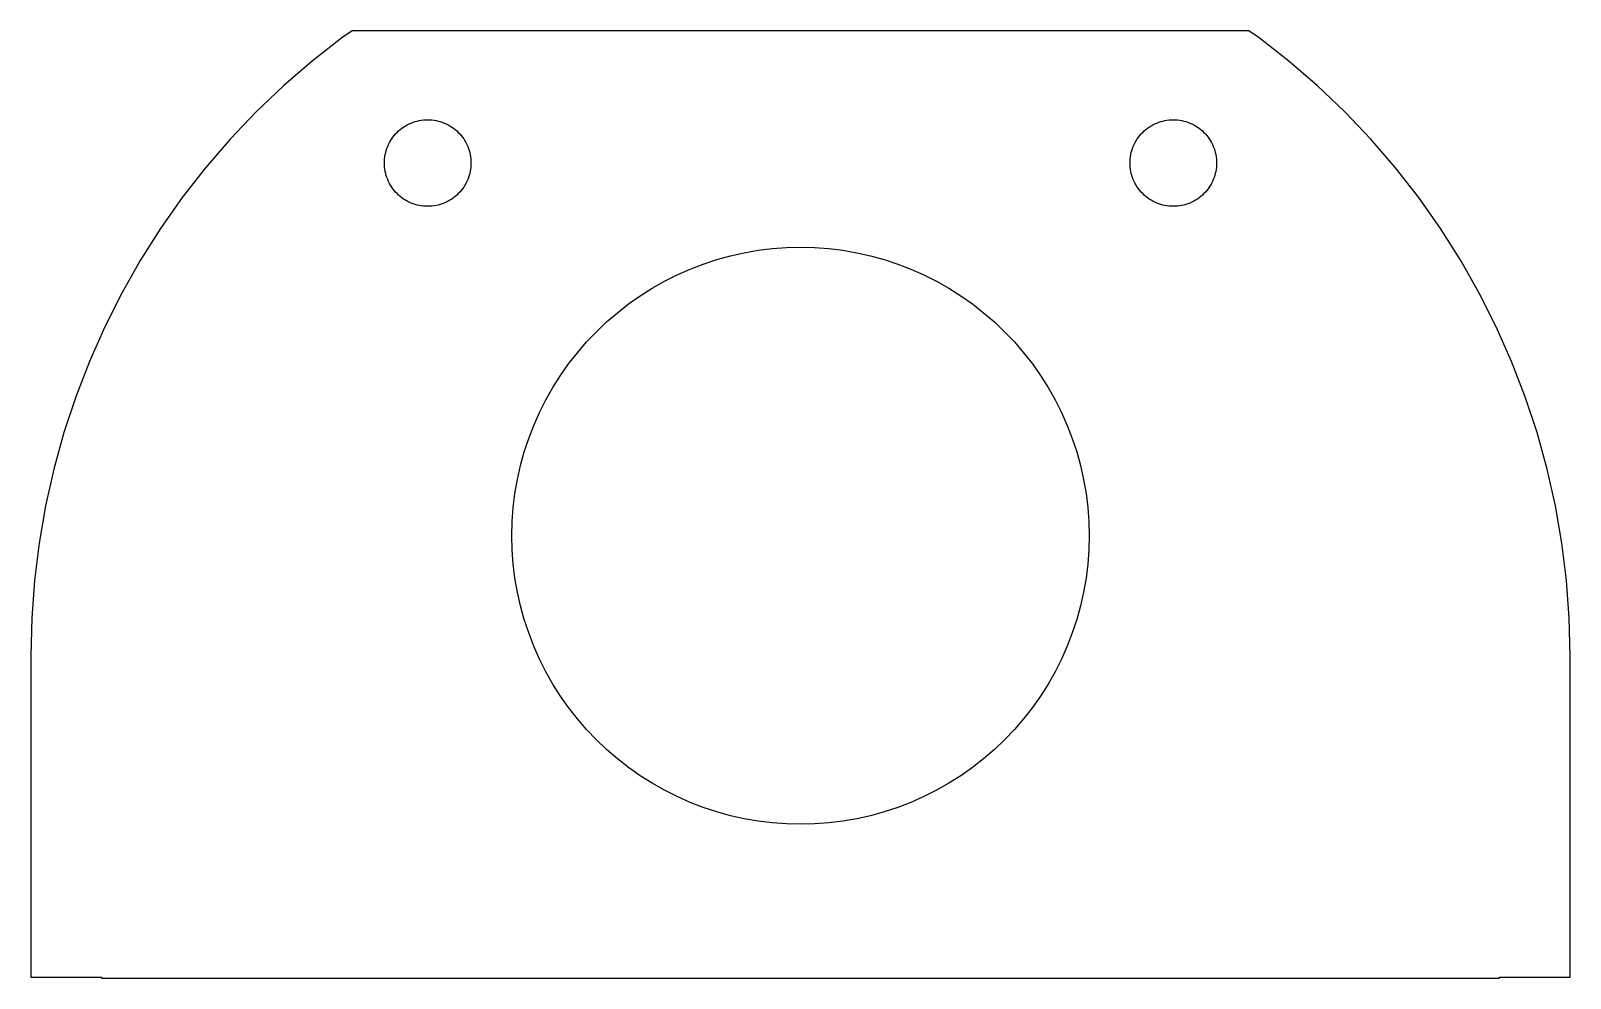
# Model space of a CAD drawing. Header units: metres. Extents: x 0 to 64, y 0 to 39.4.
import ezdxf

# ---------------------------------------------------------------- set-up
doc = ezdxf.new("R2010")
doc.units = ezdxf.units.M

msp = doc.modelspace()

# ---------------------------------------------------------------- linework, layer by layer
for p, q in [((12.9376, 39.1026), (11.6994, 38.1363)), ((13.3598, 39.4), (12.9376, 39.1026)), ((50.6402, 39.4), (13.3598, 39.4)), ((51.0624, 39.1026), (50.6402, 39.4)), ((52.3006, 38.1363), (51.0624, 39.1026)), ((11.6994, 38.1363), (10.5101, 37.1104)), ((53.4899, 37.1104), (52.3006, 38.1363)), ((10.5101, 37.1104), (9.37258, 36.0274)), ((54.6274, 36.0274), (53.4899, 37.1104)), ((9.37258, 36.0274), (8.28956, 34.8899)), ((55.7104, 34.8899), (54.6274, 36.0274)), ((15.2272, 35.1728), (15.2912, 35.2337)), ((15.2912, 35.2337), (15.3581, 35.2914)), ((15.3581, 35.2914), (15.4277, 35.3458)), ((15.4277, 35.3458), (15.5, 35.3966)), ((15.5, 35.3966), (15.5746, 35.4439)), ((15.5746, 35.4439), (15.6515, 35.4875)), ((15.6515, 35.4875), (15.7304, 35.5272)), ((15.7304, 35.5272), (15.8112, 35.563)), ((15.8112, 35.563), (15.8936, 35.5948)), ((15.8936, 35.5948), (15.9775, 35.6225)), ((15.9775, 35.6225), (16.0626, 35.6461)), ((16.0626, 35.6461), (16.1488, 35.6654)), ((16.1488, 35.6654), (16.2359, 35.6805)), ((16.2359, 35.6805), (16.3236, 35.6913)), ((16.3236, 35.6913), (16.4117, 35.6978)), ((16.4117, 35.6978), (16.5, 35.7)), ((16.5, 35.7), (16.5883, 35.6978)), ((16.5883, 35.6978), (16.6764, 35.6913)), ((16.6764, 35.6913), (16.7641, 35.6805)), ((16.7641, 35.6805), (16.8512, 35.6654)), ((16.8512, 35.6654), (16.9374, 35.6461)), ((16.9374, 35.6461), (17.0225, 35.6225)), ((17.0225, 35.6225), (17.1064, 35.5948)), ((17.1064, 35.5948), (17.1888, 35.563)), ((17.1888, 35.563), (17.2696, 35.5272)), ((17.2696, 35.5272), (17.3485, 35.4875)), ((17.3485, 35.4875), (17.4254, 35.4439)), ((17.4254, 35.4439), (17.5, 35.3966)), ((17.5, 35.3966), (17.5723, 35.3458)), ((17.5723, 35.3458), (17.6419, 35.2914)), ((17.6419, 35.2914), (17.7088, 35.2337)), ((17.7088, 35.2337), (17.7728, 35.1728)), ((46.2272, 35.1728), (46.2912, 35.2337)), ((46.2912, 35.2337), (46.3581, 35.2914)), ((46.3581, 35.2914), (46.4277, 35.3458)), ((46.4277, 35.3458), (46.5, 35.3966)), ((46.5, 35.3966), (46.5746, 35.4439)), ((46.5746, 35.4439), (46.6515, 35.4875)), ((46.6515, 35.4875), (46.7304, 35.5272)), ((46.7304, 35.5272), (46.8112, 35.563)), ((46.8112, 35.563), (46.8936, 35.5948)), ((46.8936, 35.5948), (46.9775, 35.6225)), ((46.9775, 35.6225), (47.0626, 35.6461)), ((47.0626, 35.6461), (47.1488, 35.6654)), ((47.1488, 35.6654), (47.2359, 35.6805)), ((47.2359, 35.6805), (47.3236, 35.6913)), ((47.3236, 35.6913), (47.4117, 35.6978)), ((47.4117, 35.6978), (47.5, 35.7)), ((47.5, 35.7), (47.5883, 35.6978)), ((47.5883, 35.6978), (47.6764, 35.6913)), ((47.6764, 35.6913), (47.7641, 35.6805)), ((47.7641, 35.6805), (47.8512, 35.6654)), ((47.8512, 35.6654), (47.9374, 35.6461)), ((47.9374, 35.6461), (48.0225, 35.6225)), ((48.0225, 35.6225), (48.1064, 35.5948)), ((48.1064, 35.5948), (48.1888, 35.563)), ((48.1888, 35.563), (48.2696, 35.5272)), ((48.2696, 35.5272), (48.3485, 35.4875)), ((48.3485, 35.4875), (48.4254, 35.4439)), ((48.4254, 35.4439), (48.5, 35.3966)), ((48.5, 35.3966), (48.5723, 35.3458)), ((48.5723, 35.3458), (48.6419, 35.2914)), ((48.6419, 35.2914), (48.7088, 35.2337)), ((48.7088, 35.2337), (48.7728, 35.1728)), ((8.28956, 34.8899), (7.26367, 33.7006)), ((14.8052, 34.5064), (14.837, 34.5888)), ((14.837, 34.5888), (14.8728, 34.6696)), ((14.8728, 34.6696), (14.9125, 34.7485)), ((14.9125, 34.7485), (14.9561, 34.8254)), ((14.9561, 34.8254), (15.0034, 34.9)), ((15.0034, 34.9), (15.0542, 34.9723)), ((15.0542, 34.9723), (15.1086, 35.0419)), ((15.1086, 35.0419), (15.1663, 35.1088)), ((15.1663, 35.1088), (15.2272, 35.1728)), ((17.7728, 35.1728), (17.8337, 35.1088)), ((17.8337, 35.1088), (17.8914, 35.0419)), ((17.8914, 35.0419), (17.9458, 34.9723)), ((17.9458, 34.9723), (17.9966, 34.9)), ((17.9966, 34.9), (18.0439, 34.8254)), ((18.0439, 34.8254), (18.0875, 34.7485)), ((18.0875, 34.7485), (18.1272, 34.6696)), ((18.1272, 34.6696), (18.163, 34.5888)), ((18.163, 34.5888), (18.1948, 34.5064)), ((45.8052, 34.5064), (45.837, 34.5888)), ((45.837, 34.5888), (45.8728, 34.6696)), ((45.8728, 34.6696), (45.9125, 34.7485)), ((45.9125, 34.7485), (45.9561, 34.8254)), ((45.9561, 34.8254), (46.0034, 34.9)), ((46.0034, 34.9), (46.0542, 34.9723)), ((46.0542, 34.9723), (46.1086, 35.0419)), ((46.1086, 35.0419), (46.1663, 35.1088)), ((46.1663, 35.1088), (46.2272, 35.1728)), ((48.7728, 35.1728), (48.8337, 35.1088)), ((48.8337, 35.1088), (48.8914, 35.0419)), ((48.8914, 35.0419), (48.9458, 34.9723)), ((48.9458, 34.9723), (48.9966, 34.9)), ((48.9966, 34.9), (49.0439, 34.8254)), ((49.0439, 34.8254), (49.0875, 34.7485)), ((49.0875, 34.7485), (49.1272, 34.6696)), ((49.1272, 34.6696), (49.163, 34.5888)), ((49.163, 34.5888), (49.1948, 34.5064)), ((56.7363, 33.7006), (55.7104, 34.8899)), ((14.7, 33.9), (14.7022, 33.9883)), ((14.7022, 33.9883), (14.7087, 34.0764)), ((14.7087, 34.0764), (14.7195, 34.1641)), ((14.7195, 34.1641), (14.7346, 34.2512)), ((14.7346, 34.2512), (14.7539, 34.3374)), ((14.7539, 34.3374), (14.7775, 34.4225)), ((14.7775, 34.4225), (14.8052, 34.5064)), ((18.1948, 34.5064), (18.2225, 34.4225)), ((18.2225, 34.4225), (18.2461, 34.3374)), ((18.2461, 34.3374), (18.2654, 34.2512)), ((18.2654, 34.2512), (18.2805, 34.1641)), ((18.2805, 34.1641), (18.2913, 34.0764)), ((18.2913, 34.0764), (18.2978, 33.9883)), ((18.2978, 33.9883), (18.3, 33.9)), ((45.7, 33.9), (45.7022, 33.9883)), ((45.7022, 33.9883), (45.7087, 34.0764)), ((45.7087, 34.0764), (45.7195, 34.1641)), ((45.7195, 34.1641), (45.7346, 34.2512)), ((45.7346, 34.2512), (45.7539, 34.3374)), ((45.7539, 34.3374), (45.7775, 34.4225)), ((45.7775, 34.4225), (45.8052, 34.5064)), ((49.1948, 34.5064), (49.2225, 34.4225)), ((49.2225, 34.4225), (49.2461, 34.3374)), ((49.2461, 34.3374), (49.2654, 34.2512)), ((49.2654, 34.2512), (49.2805, 34.1641)), ((49.2805, 34.1641), (49.2913, 34.0764)), ((49.2913, 34.0764), (49.2978, 33.9883)), ((49.2978, 33.9883), (49.3, 33.9)), ((7.26367, 33.7006), (6.29736, 32.4624)), ((14.7022, 33.8117), (14.7, 33.9)), ((14.7087, 33.7236), (14.7022, 33.8117)), ((14.7195, 33.6359), (14.7087, 33.7236)), ((14.7346, 33.5488), (14.7195, 33.6359)), ((14.7539, 33.4626), (14.7346, 33.5488)), ((14.7775, 33.3775), (14.7539, 33.4626)), ((14.8052, 33.2936), (14.7775, 33.3775)), ((14.837, 33.2112), (14.8052, 33.2936)), ((18.1948, 33.2936), (18.163, 33.2112)), ((18.2225, 33.3775), (18.1948, 33.2936)), ((18.2461, 33.4626), (18.2225, 33.3775)), ((18.2654, 33.5488), (18.2461, 33.4626)), ((18.2805, 33.6359), (18.2654, 33.5488)), ((18.2913, 33.7236), (18.2805, 33.6359)), ((18.2978, 33.8117), (18.2913, 33.7236)), ((18.3, 33.9), (18.2978, 33.8117)), ((45.7022, 33.8117), (45.7, 33.9)), ((45.7087, 33.7236), (45.7022, 33.8117)), ((45.7195, 33.6359), (45.7087, 33.7236)), ((45.7346, 33.5488), (45.7195, 33.6359)), ((45.7539, 33.4626), (45.7346, 33.5488)), ((45.7775, 33.3775), (45.7539, 33.4626)), ((45.8052, 33.2936), (45.7775, 33.3775)), ((45.837, 33.2112), (45.8052, 33.2936)), ((49.1948, 33.2936), (49.163, 33.2112)), ((49.2225, 33.3775), (49.1948, 33.2936)), ((49.2461, 33.4626), (49.2225, 33.3775)), ((49.2654, 33.5488), (49.2461, 33.4626)), ((49.2805, 33.6359), (49.2654, 33.5488)), ((49.2913, 33.7236), (49.2805, 33.6359)), ((49.2978, 33.8117), (49.2913, 33.7236)), ((49.3, 33.9), (49.2978, 33.8117)), ((57.7026, 32.4624), (56.7363, 33.7006)), ((14.8728, 33.1304), (14.837, 33.2112)), ((14.9125, 33.0515), (14.8728, 33.1304)), ((14.9561, 32.9746), (14.9125, 33.0515)), ((15.0034, 32.9), (14.9561, 32.9746)), ((15.0542, 32.8277), (15.0034, 32.9)), ((15.1086, 32.7581), (15.0542, 32.8277)), ((15.1663, 32.6912), (15.1086, 32.7581)), ((15.2272, 32.6272), (15.1663, 32.6912)), ((17.8337, 32.6912), (17.7728, 32.6272)), ((17.8914, 32.7581), (17.8337, 32.6912)), ((17.9458, 32.8277), (17.8914, 32.7581)), ((17.9966, 32.9), (17.9458, 32.8277)), ((18.0439, 32.9746), (17.9966, 32.9)), ((18.0875, 33.0515), (18.0439, 32.9746)), ((18.1272, 33.1304), (18.0875, 33.0515)), ((18.163, 33.2112), (18.1272, 33.1304)), ((45.8728, 33.1304), (45.837, 33.2112)), ((45.9125, 33.0515), (45.8728, 33.1304)), ((45.9561, 32.9746), (45.9125, 33.0515)), ((46.0034, 32.9), (45.9561, 32.9746)), ((46.0542, 32.8277), (46.0034, 32.9)), ((46.1086, 32.7581), (46.0542, 32.8277)), ((46.1663, 32.6912), (46.1086, 32.7581)), ((46.2272, 32.6272), (46.1663, 32.6912)), ((48.8337, 32.6912), (48.7728, 32.6272)), ((48.8914, 32.7581), (48.8337, 32.6912)), ((48.9458, 32.8277), (48.8914, 32.7581)), ((48.9966, 32.9), (48.9458, 32.8277)), ((49.0439, 32.9746), (48.9966, 32.9)), ((49.0875, 33.0515), (49.0439, 32.9746)), ((49.1272, 33.1304), (49.0875, 33.0515)), ((49.163, 33.2112), (49.1272, 33.1304)), ((6.29736, 32.4624), (5.39297, 31.1782)), ((15.2912, 32.5663), (15.2272, 32.6272)), ((15.3581, 32.5086), (15.2912, 32.5663)), ((15.4277, 32.4542), (15.3581, 32.5086)), ((15.5, 32.4034), (15.4277, 32.4542)), ((15.5746, 32.3561), (15.5, 32.4034)), ((15.6515, 32.3125), (15.5746, 32.3561)), ((15.7304, 32.2728), (15.6515, 32.3125)), ((15.8112, 32.237), (15.7304, 32.2728)), ((15.8936, 32.2052), (15.8112, 32.237)), ((15.9775, 32.1775), (15.8936, 32.2052)), ((16.0626, 32.1539), (15.9775, 32.1775)), ((16.1488, 32.1346), (16.0626, 32.1539)), ((16.2359, 32.1195), (16.1488, 32.1346)), ((16.3236, 32.1087), (16.2359, 32.1195)), ((16.4117, 32.1022), (16.3236, 32.1087)), ((16.5, 32.1), (16.4117, 32.1022)), ((16.5883, 32.1022), (16.5, 32.1)), ((16.6764, 32.1087), (16.5883, 32.1022)), ((16.7641, 32.1195), (16.6764, 32.1087)), ((16.8512, 32.1346), (16.7641, 32.1195)), ((16.9374, 32.1539), (16.8512, 32.1346)), ((17.0225, 32.1775), (16.9374, 32.1539)), ((17.1064, 32.2052), (17.0225, 32.1775)), ((17.1888, 32.237), (17.1064, 32.2052)), ((17.2696, 32.2728), (17.1888, 32.237)), ((17.3485, 32.3125), (17.2696, 32.2728)), ((17.4254, 32.3561), (17.3485, 32.3125)), ((17.5, 32.4034), (17.4254, 32.3561)), ((17.5723, 32.4542), (17.5, 32.4034)), ((17.6419, 32.5086), (17.5723, 32.4542)), ((17.7088, 32.5663), (17.6419, 32.5086)), ((17.7728, 32.6272), (17.7088, 32.5663)), ((46.2912, 32.5663), (46.2272, 32.6272)), ((46.3581, 32.5086), (46.2912, 32.5663)), ((46.4277, 32.4542), (46.3581, 32.5086)), ((46.5, 32.4034), (46.4277, 32.4542)), ((46.5746, 32.3561), (46.5, 32.4034)), ((46.6515, 32.3125), (46.5746, 32.3561)), ((46.7304, 32.2728), (46.6515, 32.3125)), ((46.8112, 32.237), (46.7304, 32.2728)), ((46.8936, 32.2052), (46.8112, 32.237)), ((46.9775, 32.1775), (46.8936, 32.2052)), ((47.0626, 32.1539), (46.9775, 32.1775)), ((47.1488, 32.1346), (47.0626, 32.1539)), ((47.2359, 32.1195), (47.1488, 32.1346)), ((47.3236, 32.1087), (47.2359, 32.1195)), ((47.4117, 32.1022), (47.3236, 32.1087)), ((47.5, 32.1), (47.4117, 32.1022)), ((47.5883, 32.1022), (47.5, 32.1)), ((47.6764, 32.1087), (47.5883, 32.1022)), ((47.7641, 32.1195), (47.6764, 32.1087)), ((47.8512, 32.1346), (47.7641, 32.1195)), ((47.9374, 32.1539), (47.8512, 32.1346)), ((48.0225, 32.1775), (47.9374, 32.1539)), ((48.1064, 32.2052), (48.0225, 32.1775)), ((48.1888, 32.237), (48.1064, 32.2052)), ((48.2696, 32.2728), (48.1888, 32.237)), ((48.3485, 32.3125), (48.2696, 32.2728)), ((48.4254, 32.3561), (48.3485, 32.3125)), ((48.5, 32.4034), (48.4254, 32.3561)), ((48.5723, 32.4542), (48.5, 32.4034)), ((48.6419, 32.5086), (48.5723, 32.4542)), ((48.7088, 32.5663), (48.6419, 32.5086)), ((48.7728, 32.6272), (48.7088, 32.5663)), ((58.607, 31.1782), (57.7026, 32.4624)), ((5.39297, 31.1782), (4.55268, 29.8513)), ((59.4473, 29.8513), (58.607, 31.1782)), ((29.0842, 30.0404), (29.6589, 30.1694)), ((29.6589, 30.1694), (30.2392, 30.2701)), ((30.2392, 30.2701), (30.8238, 30.3422)), ((30.8238, 30.3422), (31.4112, 30.3855)), ((31.4112, 30.3855), (32, 30.4)), ((32, 30.4), (32.5888, 30.3855)), ((32.5888, 30.3855), (33.1762, 30.3422)), ((33.1762, 30.3422), (33.7608, 30.2701)), ((33.7608, 30.2701), (34.3411, 30.1694)), ((34.3411, 30.1694), (34.9158, 30.0404)), ((4.55268, 29.8513), (3.77852, 28.4847)), ((26.8693, 29.2479), (27.4078, 29.4866)), ((27.4078, 29.4866), (27.9573, 29.6985)), ((27.9573, 29.6985), (28.5166, 29.8833)), ((28.5166, 29.8833), (29.0842, 30.0404)), ((34.9158, 30.0404), (35.4834, 29.8833)), ((35.4834, 29.8833), (36.0427, 29.6985)), ((36.0427, 29.6985), (36.5922, 29.4866)), ((36.5922, 29.4866), (37.1307, 29.2479)), ((60.2215, 28.4847), (59.4473, 29.8513)), ((25.8308, 28.6927), (26.3432, 28.9831)), ((26.3432, 28.9831), (26.8693, 29.2479)), ((37.1307, 29.2479), (37.6568, 28.9831)), ((37.6568, 28.9831), (38.1692, 28.6927)), ((3.77852, 28.4847), (3.07234, 27.0818)), ((24.8516, 28.0385), (25.3332, 28.3776)), ((25.3332, 28.3776), (25.8308, 28.6927)), ((38.1692, 28.6927), (38.6668, 28.3776)), ((38.6668, 28.3776), (39.1484, 28.0385)), ((60.9277, 27.0818), (60.2215, 28.4847)), ((23.9413, 27.2914), (24.3873, 27.6761)), ((24.3873, 27.6761), (24.8516, 28.0385)), ((39.1484, 28.0385), (39.6127, 27.6761)), ((39.6127, 27.6761), (40.0587, 27.2914)), ((3.07234, 27.0818), (2.43586, 25.6459)), ((23.1086, 26.4587), (23.5147, 26.8853)), ((23.5147, 26.8853), (23.9413, 27.2914)), ((40.0587, 27.2914), (40.4853, 26.8853)), ((40.4853, 26.8853), (40.8914, 26.4587)), ((61.5641, 25.6459), (60.9277, 27.0818)), ((22.7239, 26.0127), (23.1086, 26.4587)), ((40.8914, 26.4587), (41.2761, 26.0127)), ((2.43586, 25.6459), (1.87059, 24.1805)), ((22.3615, 25.5484), (22.7239, 26.0127)), ((41.2761, 26.0127), (41.6385, 25.5484)), ((62.1294, 24.1805), (61.5641, 25.6459)), ((21.7073, 24.5692), (22.0224, 25.0668)), ((22.0224, 25.0668), (22.3615, 25.5484)), ((41.6385, 25.5484), (41.9776, 25.0668)), ((41.9776, 25.0668), (42.2927, 24.5692)), ((21.4169, 24.0568), (21.7073, 24.5692)), ((42.2927, 24.5692), (42.5831, 24.0568)), ((1.87059, 24.1805), (1.37791, 22.6891)), ((21.1521, 23.5307), (21.4169, 24.0568)), ((42.5831, 24.0568), (42.8479, 23.5307)), ((62.6221, 22.6891), (62.1294, 24.1805)), ((20.9134, 22.9922), (21.1521, 23.5307)), ((42.8479, 23.5307), (43.0866, 22.9922)), ((1.37791, 22.6891), (0.959, 21.1754)), ((20.5167, 21.8834), (20.7015, 22.4427)), ((20.7015, 22.4427), (20.9134, 22.9922)), ((43.0866, 22.9922), (43.2985, 22.4427)), ((43.2985, 22.4427), (43.4833, 21.8834)), ((63.041, 21.1754), (62.6221, 22.6891)), ((20.3596, 21.3158), (20.5167, 21.8834)), ((43.4833, 21.8834), (43.6404, 21.3158)), ((0.959, 21.1754), (0.61487, 19.6429)), ((20.2306, 20.7411), (20.3596, 21.3158)), ((43.6404, 21.3158), (43.7694, 20.7411)), ((63.3851, 19.6429), (63.041, 21.1754)), ((20.1299, 20.1608), (20.2306, 20.7411)), ((43.7694, 20.7411), (43.8701, 20.1608)), ((20.0578, 19.5762), (20.1299, 20.1608)), ((43.8701, 20.1608), (43.9422, 19.5762)), ((0.61487, 19.6429), (0.34635, 18.0954)), ((20.0145, 18.9888), (20.0578, 19.5762)), ((43.9422, 19.5762), (43.9855, 18.9888)), ((63.6536, 18.0954), (63.3851, 19.6429)), ((20, 18.4), (20.0145, 18.9888)), ((43.9855, 18.9888), (44, 18.4)), ((0.34635, 18.0954), (0.15409, 16.5365)), ((20.0145, 17.8112), (20, 18.4)), ((44, 18.4), (43.9855, 17.8112)), ((63.8459, 16.5365), (63.6536, 18.0954)), ((20.0578, 17.2238), (20.0145, 17.8112)), ((43.9855, 17.8112), (43.9422, 17.2238)), ((20.1299, 16.6392), (20.0578, 17.2238)), ((43.9422, 17.2238), (43.8701, 16.6392)), ((0.15409, 16.5365), (0.03855, 14.9702)), ((20.2306, 16.0589), (20.1299, 16.6392)), ((20.3596, 15.4842), (20.2306, 16.0589)), ((43.7694, 16.0589), (43.6404, 15.4842)), ((43.8701, 16.6392), (43.7694, 16.0589)), ((63.9615, 14.9702), (63.8459, 16.5365)), ((20.5167, 14.9166), (20.3596, 15.4842)), ((43.6404, 15.4842), (43.4833, 14.9166)), ((0.03855, 14.9702), (0, 13.4)), ((20.7015, 14.3573), (20.5167, 14.9166)), ((43.4833, 14.9166), (43.2985, 14.3573)), ((64, 13.4), (63.9615, 14.9702)), ((20.9134, 13.8078), (20.7015, 14.3573)), ((43.2985, 14.3573), (43.0866, 13.8078)), ((21.1521, 13.2693), (20.9134, 13.8078)), ((43.0866, 13.8078), (42.8479, 13.2693)), ((0, 13.4), (0, 13.4)), ((0, 13.4), (0, 13.4)), ((0, 13.4), (0, 0.05)), ((21.4169, 12.7432), (21.1521, 13.2693)), ((42.8479, 13.2693), (42.5831, 12.7432)), ((64, 0.05), (64, 13.4)), ((21.7073, 12.2308), (21.4169, 12.7432)), ((22.0224, 11.7332), (21.7073, 12.2308)), ((42.2927, 12.2308), (41.9776, 11.7332)), ((42.5831, 12.7432), (42.2927, 12.2308)), ((22.3615, 11.2516), (22.0224, 11.7332)), ((41.9776, 11.7332), (41.6385, 11.2516)), ((22.7239, 10.7873), (22.3615, 11.2516)), ((41.6385, 11.2516), (41.2761, 10.7873)), ((23.1086, 10.3413), (22.7239, 10.7873)), ((23.5147, 9.91472), (23.1086, 10.3413)), ((40.8914, 10.3413), (40.4853, 9.91472)), ((41.2761, 10.7873), (40.8914, 10.3413)), ((23.9413, 9.50859), (23.5147, 9.91472)), ((40.4853, 9.91472), (40.0587, 9.50859)), ((24.3873, 9.12388), (23.9413, 9.50859)), ((24.8516, 8.76151), (24.3873, 9.12388)), ((39.6127, 9.12388), (39.1484, 8.76151)), ((40.0587, 9.50859), (39.6127, 9.12388)), ((25.3332, 8.42237), (24.8516, 8.76151)), ((25.8308, 8.10726), (25.3332, 8.42237)), ((38.6668, 8.42237), (38.1692, 8.10726)), ((39.1484, 8.76151), (38.6668, 8.42237)), ((26.3432, 7.81695), (25.8308, 8.10726)), ((26.8693, 7.55213), (26.3432, 7.81695)), ((37.6568, 7.81695), (37.1307, 7.55213)), ((38.1692, 8.10726), (37.6568, 7.81695)), ((27.4078, 7.31345), (26.8693, 7.55213)), ((27.9573, 7.10147), (27.4078, 7.31345)), ((28.5166, 6.91672), (27.9573, 7.10147)), ((36.0427, 7.10147), (35.4834, 6.91672)), ((36.5922, 7.31345), (36.0427, 7.10147)), ((37.1307, 7.55213), (36.5922, 7.31345)), ((29.0842, 6.75963), (28.5166, 6.91672)), ((29.6589, 6.63058), (29.0842, 6.75963)), ((30.2392, 6.52988), (29.6589, 6.63058)), ((30.8238, 6.45778), (30.2392, 6.52988)), ((31.4112, 6.41445), (30.8238, 6.45778)), ((32, 6.4), (31.4112, 6.41445)), ((32.5888, 6.41445), (32, 6.4)), ((33.1762, 6.45778), (32.5888, 6.41445)), ((33.7608, 6.52988), (33.1762, 6.45778)), ((34.3411, 6.63058), (33.7608, 6.52988)), ((34.9158, 6.75963), (34.3411, 6.63058)), ((35.4834, 6.91672), (34.9158, 6.75963)), ((0, 0.05), (2.92528, 0.05)), ((2.92528, 0.05), (2.94745, 0)), ((2.94745, 0), (61.0526, 0)), ((61.0526, 0), (61.0747, 0.05)), ((61.0747, 0.05), (64, 0.05))]:
    msp.add_line(p, q)

doc.saveas('drawing.dxf')
